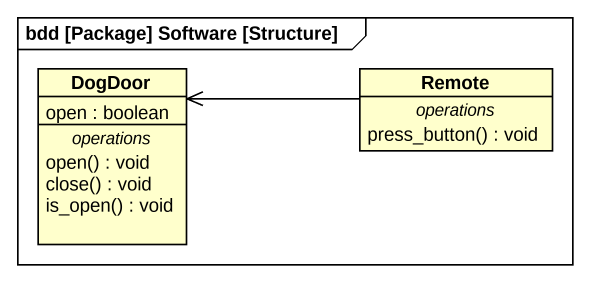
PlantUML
@startuml
mainframe bdd [Package] Software [Structure]
hide circle
hide empty members
class DogDoor {
  open : boolean
  -- operations --
  open() : void
  close() : void
  is_open() : void
}
class Remote {
  -- operations --
  press_button() : void
}
Remote -left-> DogDoor
@enduml
